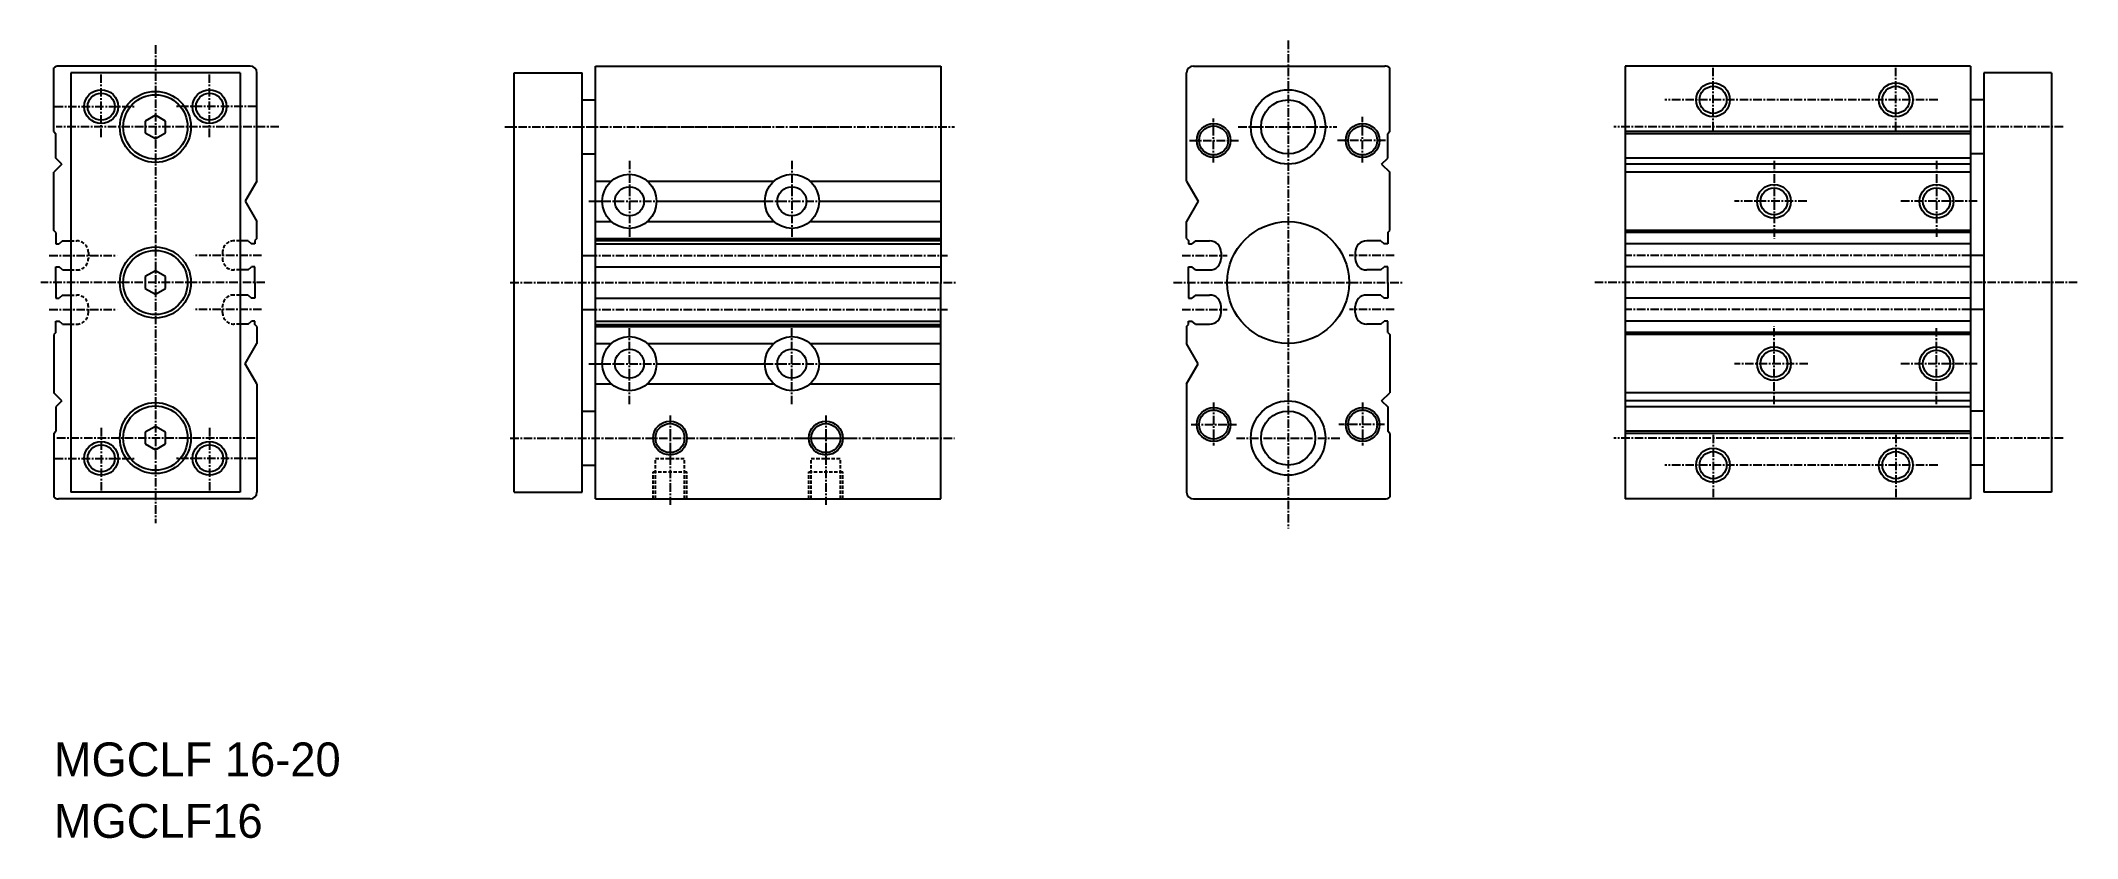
# Model space of a CAD drawing. Extents: x -2 to 299, y 0 to 118.
import ezdxf

# ---------------------------------------------------------------- set-up
doc = ezdxf.new("R2010")
doc.units = 0
doc.linetypes.add('CENTER', pattern=[2, 1.25, -0.25, 0.25, -0.25])
doc.linetypes.add('DASHED', pattern=[0.75, 0.5, -0.25])
doc.layers.get('0').update_dxf_attribs({"linetype": 'CONTINUOUS'})
doc.layers.add('CENTER', color=1, linetype='CENTER')

msp = doc.modelspace()

# ---------------------------------------------------------------- linework, layer by layer
at = {"color": 7, "linetype": 'CONTINUOUS'}
for p, q in [((0, 104.39), (0, 113.8)), ((29, 114.09), (0.7, 114.09)), ((2.5, 113.09), (2.5, 51.09)), ((27.5, 113.09), (2.5, 113.09)), ((27.5, 113.09), (27.5, 51.09)), ((30, 97.09), (30, 113.09)), ((68, 51.09), (68, 113.09)), ((68, 113.09), (78, 113.09)), ((78, 51.09), (78, 113.09)), ((80, 114.09), (131, 114.09)), ((80, 50.09), (80, 114.09)), ((131, 114.09), (131, 82.09)), ((167.28, 97.09), (167.28, 113.09)), ((168.28, 114.09), (196.58, 114.09)), ((197.28, 104.39), (197.28, 113.8)), ((283.03, 114.09), (232.03, 114.09)), ((232.03, 114.09), (232.03, 50.09)), ((283.03, 114.09), (283.03, 50.09)), ((285.03, 113.09), (285.03, 51.09)), ((295.03, 113.09), (285.03, 113.09)), ((295.03, 113.09), (295.03, 51.09)), ((78, 109.09), (80, 109.09)), ((285.03, 109.09), (283.03, 109.09)), ((15, 106.82), (13.5, 105.96)), ((13.5, 105.96), (13.5, 104.22)), ((16.5, 105.96), (15, 106.82)), ((16.5, 104.22), (16.5, 105.96)), ((0, 104.39), (0.3, 104.09)), ((0.3, 100.49), (0.3, 104.09)), ((13.5, 104.22), (15, 103.36)), ((15, 103.36), (16.5, 104.22)), ((197.28, 104.39), (196.98, 104.09)), ((196.98, 100.49), (196.98, 104.09)), ((283.03, 104.39), (232.03, 104.39)), ((283.03, 104.09), (232.03, 104.09)), ((1.2, 99.59), (0, 98.39)), ((1.2, 99.59), (0.3, 100.49)), ((78, 101.09), (80, 101.09)), ((196.08, 99.59), (196.98, 100.49)), ((196.08, 99.59), (197.28, 98.39)), ((283.03, 100.49), (232.03, 100.49)), ((283.03, 99.59), (232.03, 99.59)), ((285.03, 101.09), (283.03, 101.09)), ((0, 89.79), (0, 98.39)), ((30, 97.09), (28.27, 94.09)), ((80, 97.09), (82.35, 97.09)), ((87.65, 97.09), (106.35, 97.09)), ((111.65, 97.09), (131, 97.09)), ((167.28, 97.09), (169.01, 94.09)), ((197.28, 89.79), (197.28, 98.39)), ((283.03, 98.39), (232.03, 98.39)), ((28.27, 94.09), (30, 91.09)), ((80.01, 94.09), (81, 94.09)), ((89, 94.09), (105, 94.09)), ((113, 94.09), (131, 94.09)), ((169.01, 94.09), (167.28, 91.09)), ((30, 88.59), (30, 91.09)), ((80, 91.09), (82.35, 91.09)), ((87.65, 91.09), (106.35, 91.09)), ((111.65, 91.09), (131, 91.09)), ((167.28, 88.59), (167.28, 91.09)), ((0.3, 89.49), (0, 89.79)), ((0.3, 89.49), (0.3, 87.79)), ((0.3, 87.79), (0.8, 87.79)), ((1.3, 88.24), (0.8, 87.79)), ((1.3, 88.24), (2.5, 88.24)), ((28.7, 88.24), (27.5, 88.24)), ((28.7, 88.24), (29.2, 87.79)), ((29.7, 87.79), (29.2, 87.79)), ((30, 88.59), (29.7, 88.29)), ((29.7, 88.29), (29.7, 87.79)), ((80, 88.59), (131, 88.59)), ((80, 88.29), (131, 88.29)), ((80, 87.79), (131, 87.79)), ((167.28, 88.59), (167.58, 88.29)), ((167.58, 88.29), (167.58, 87.79)), ((167.58, 87.79), (168.08, 87.79)), ((168.58, 88.24), (168.08, 87.79)), ((168.58, 88.24), (170.68, 88.24)), ((195.98, 88.24), (193.88, 88.24)), ((195.98, 88.24), (196.48, 87.79)), ((196.98, 87.79), (196.48, 87.79)), ((196.98, 89.49), (197.28, 89.79)), ((196.98, 89.49), (196.98, 87.79)), ((283.03, 89.79), (232.03, 89.79)), ((283.03, 89.49), (232.03, 89.49)), ((283.03, 87.79), (232.03, 87.79)), ((0.3, 82.09), (0.3, 84.39)), ((0.3, 84.39), (0.8, 84.39)), ((1.3, 83.94), (0.8, 84.39)), ((28.7, 83.94), (29.2, 84.39)), ((29.7, 84.39), (29.2, 84.39)), ((29.7, 82.09), (29.7, 84.39)), ((78, 86.09), (80, 86.09)), ((80, 84.39), (131, 84.39)), ((167.58, 82.09), (167.58, 84.39)), ((167.58, 84.39), (168.08, 84.39)), ((168.58, 83.94), (168.08, 84.39)), ((172.38, 86.54), (172.38, 85.64)), ((192.18, 86.54), (192.18, 85.64)), ((195.98, 83.94), (196.48, 84.39)), ((196.98, 84.39), (196.48, 84.39)), ((196.98, 82.09), (196.98, 84.39)), ((283.03, 84.39), (232.03, 84.39)), ((285.03, 86.09), (283.03, 86.09)), ((0.3, 82.09), (0.3, 79.79)), ((1.3, 83.94), (2.5, 83.94)), ((15, 83.82), (13.5, 82.96)), ((13.5, 82.96), (13.5, 81.22)), ((13.5, 81.22), (15, 80.36)), ((16.5, 82.96), (15, 83.82)), ((15, 80.36), (16.5, 81.22)), ((16.5, 81.22), (16.5, 82.96)), ((28.7, 83.94), (27.5, 83.94)), ((29.7, 82.09), (29.7, 79.79)), ((131, 50.09), (131, 82.09)), ((167.58, 82.09), (167.58, 79.79)), ((168.58, 83.94), (170.68, 83.94)), ((195.98, 83.94), (193.88, 83.94)), ((196.98, 82.09), (196.98, 79.79)), ((0.3, 79.79), (0.8, 79.79)), ((1.3, 80.24), (0.8, 79.79)), ((1.3, 80.24), (2.5, 80.24)), ((28.7, 80.24), (27.5, 80.24)), ((28.7, 80.24), (29.2, 79.79)), ((29.7, 79.79), (29.2, 79.79)), ((80, 79.79), (131, 79.79)), ((167.58, 79.79), (168.08, 79.79)), ((168.58, 80.24), (168.08, 79.79)), ((168.58, 80.24), (170.68, 80.24)), ((172.38, 77.64), (172.38, 78.54)), ((192.18, 77.64), (192.18, 78.54)), ((195.98, 80.24), (193.88, 80.24)), ((195.98, 80.24), (196.48, 79.79)), ((196.98, 79.79), (196.48, 79.79)), ((283.03, 79.79), (232.03, 79.79)), ((0.3, 74.69), (0.3, 76.39)), ((0.3, 76.39), (0.8, 76.39)), ((1.3, 75.94), (0.8, 76.39)), ((1.3, 75.94), (2.5, 75.94)), ((28.7, 75.94), (27.5, 75.94)), ((28.7, 75.94), (29.2, 76.39)), ((29.7, 76.39), (29.2, 76.39)), ((29.7, 75.89), (29.7, 76.39)), ((30, 75.59), (29.7, 75.89)), ((30, 75.59), (30, 73.09)), ((78, 78.09), (80, 78.09)), ((80, 76.39), (131, 76.39)), ((80, 75.89), (131, 75.89)), ((80, 75.59), (131, 75.59)), ((167.28, 75.59), (167.58, 75.89)), ((167.28, 75.59), (167.28, 73.09)), ((167.58, 75.89), (167.58, 76.39)), ((167.58, 76.39), (168.08, 76.39)), ((168.58, 75.94), (168.08, 76.39)), ((168.58, 75.94), (170.68, 75.94)), ((195.98, 75.94), (193.88, 75.94)), ((195.98, 75.94), (196.48, 76.39)), ((196.98, 76.39), (196.48, 76.39)), ((196.98, 74.69), (196.98, 76.39)), ((283.03, 76.39), (232.03, 76.39)), ((285.03, 78.09), (283.03, 78.09)), ((0.3, 74.69), (0, 74.39)), ((0, 74.39), (0, 65.79)), ((28.27, 70.09), (30, 73.09)), ((80, 73.09), (82.35, 73.09)), ((87.65, 73.09), (106.35, 73.09)), ((111.65, 73.09), (131, 73.09)), ((169.01, 70.09), (167.28, 73.09)), ((196.98, 74.69), (197.28, 74.39)), ((197.28, 74.39), (197.28, 65.79)), ((283.03, 74.69), (232.03, 74.69)), ((283.03, 74.39), (232.03, 74.39)), ((30, 67.09), (28.27, 70.09)), ((80.01, 70.09), (81, 70.09)), ((89, 70.09), (105, 70.09)), ((113, 70.09), (131, 70.09)), ((167.28, 67.09), (169.01, 70.09)), ((30, 67.09), (30, 51.09)), ((80, 67.09), (82.35, 67.09)), ((87.65, 67.09), (106.35, 67.09)), ((111.65, 67.09), (131, 67.09)), ((167.28, 67.09), (167.28, 51.09)), ((1.2, 64.59), (0, 65.79)), ((1.2, 64.59), (0.3, 63.69)), ((0.3, 63.69), (0.3, 60.09)), ((196.08, 64.59), (197.28, 65.79)), ((196.08, 64.59), (196.98, 63.69)), ((196.98, 63.69), (196.98, 60.09)), ((283.03, 65.79), (232.03, 65.79)), ((283.03, 64.59), (232.03, 64.59)), ((283.03, 63.69), (232.03, 63.69)), ((15, 60.82), (13.5, 59.96)), ((16.5, 59.96), (15, 60.82)), ((78, 63.09), (80, 63.09)), ((285.03, 63.09), (283.03, 63.09)), ((0, 59.79), (0.3, 60.09)), ((0, 59.79), (0, 50.38)), ((13.5, 59.96), (13.5, 58.22)), ((13.5, 58.22), (15, 57.36)), ((15, 57.36), (16.5, 58.22)), ((16.5, 58.22), (16.5, 59.96)), ((197.28, 59.79), (196.98, 60.09)), ((197.28, 59.79), (197.28, 50.38)), ((283.03, 60.09), (232.03, 60.09)), ((283.03, 59.79), (232.03, 59.79)), ((78, 55.09), (80, 55.09)), ((285.03, 55.09), (283.03, 55.09)), ((29, 50.09), (0.7, 50.09)), ((27.5, 51.09), (2.5, 51.09)), ((68, 51.09), (78, 51.09)), ((80, 50.09), (131, 50.09)), ((168.28, 50.09), (196.58, 50.09)), ((283.03, 50.09), (232.03, 50.09)), ((295.03, 51.09), (285.03, 51.09))]:
    msp.add_line(p, q, dxfattribs=at)
at = {"color": 3, "linetype": 'DASHED'}
for p, q in [((2.5, 88.24), (3.4, 88.24)), ((27.5, 88.24), (26.6, 88.24)), ((5.1, 86.54), (5.1, 85.64)), ((24.9, 86.54), (24.9, 85.64)), ((2.5, 83.94), (3.4, 83.94)), ((27.5, 83.94), (26.6, 83.94)), ((2.5, 80.24), (3.4, 80.24)), ((5.1, 77.64), (5.1, 78.54)), ((24.9, 77.64), (24.9, 78.54)), ((27.5, 80.24), (26.6, 80.24)), ((2.5, 75.94), (3.4, 75.94)), ((27.5, 75.94), (26.6, 75.94)), ((88.85, 50.09), (88.85, 56.09)), ((88.85, 56.09), (93.15, 56.09)), ((93.15, 50.09), (93.15, 56.09)), ((111.85, 50.09), (111.85, 56.09)), ((111.85, 56.09), (116.15, 56.09)), ((116.15, 50.09), (116.15, 56.09)), ((88.5, 54.09), (93.5, 54.09)), ((88.5, 50.09), (88.5, 54.09)), ((93.5, 50.09), (93.5, 54.09)), ((111.5, 54.09), (116.5, 54.09)), ((111.5, 50.09), (111.5, 54.09)), ((116.5, 50.09), (116.5, 54.09))]:
    msp.add_line(p, q, dxfattribs=at)
at = {"color": 3, "linetype": 'CONTINUOUS'}
for centre in [(245.03, 109.09), (272.03, 109.09), (7, 108.09), (23, 108.09), (171.28, 103.09), (193.28, 103.09), (254.03, 94.09), (278.03, 94.09), (254.03, 70.09), (278.03, 70.09), (171.28, 61.09), (193.28, 61.09), (91, 59.09), (114, 59.09), (7, 56.09), (23, 56.09), (245.03, 55.09), (272.03, 55.09)]:
    msp.add_circle(centre, 2.5, dxfattribs=at)
at = {"color": 7, "linetype": 'CONTINUOUS'}
for centre, radius in [((7, 108.09), 2), ((15, 105.09), 5.25), ((15, 105.09), 4.75), ((23, 108.09), 2), ((182.28, 105.09), 5.5), ((182.28, 105.09), 4), ((245.03, 109.09), 2), ((272.03, 109.09), 2), ((171.28, 103.09), 2.15), ((193.28, 103.09), 2.15), ((85, 94.09), 4), ((85, 94.09), 2.15), ((109, 94.09), 4), ((109, 94.09), 2.15), ((254.03, 94.09), 2), ((278.03, 94.09), 2), ((182.28, 82.09), 9), ((15, 82.09), 5.25), ((15, 82.09), 4.75), ((85, 70.09), 4), ((85, 70.09), 2.15), ((109, 70.09), 4), ((109, 70.09), 2.15), ((254.03, 70.09), 2), ((278.03, 70.09), 2), ((15, 59.09), 5.25), ((15, 59.09), 4.75), ((171.28, 61.09), 2.15), ((182.28, 59.09), 5.5), ((193.28, 61.09), 2.15), ((91, 59.09), 2.15), ((114, 59.09), 2.15), ((182.28, 59.09), 4), ((7, 56.09), 2), ((23, 56.09), 2), ((245.03, 55.09), 2), ((272.03, 55.09), 2)]:
    msp.add_circle(centre, radius, dxfattribs=at)
for centre, radius, start, end in [((0.7, 113.09), 1, 90, 134.4268), ((29, 113.09), 1, 0, 90), ((168.28, 113.09), 1, 90, 180), ((196.58, 113.09), 1, 45.573, 90), ((170.68, 86.54), 1.7, 0, 90), ((193.88, 86.54), 1.7, 90, 180), ((170.68, 85.64), 1.7, 270, 0), ((193.88, 85.64), 1.7, 180, 270), ((170.68, 78.54), 1.7, 0, 90), ((193.88, 78.54), 1.7, 90, 180), ((170.68, 77.64), 1.7, 270, 0), ((193.88, 77.64), 1.7, 180, 269.9999), ((0.7, 51.09), 1, 225.5732, 270), ((29, 51.09), 1, 270.0001, 0), ((168.28, 51.09), 1, 180, 269.9999), ((196.58, 51.09), 1, 270, 314.427)]:
    msp.add_arc(centre, radius, start, end, dxfattribs=at)
at = {"color": 3, "linetype": 'DASHED'}
for centre, start, end in [((3.4, 86.54), 0, 90), ((26.6, 86.54), 90, 180), ((3.4, 85.64), 270, 0), ((26.6, 85.64), 180, 270.0001), ((3.4, 78.54), 0, 90), ((26.6, 78.54), 90, 180), ((3.4, 77.64), 270.0001, 0), ((26.6, 77.64), 180, 270)]:
    msp.add_arc(centre, 1.7, start, end, dxfattribs=at)
at = {"layer": 'CENTER', "color": 1, "linetype": 'CENTER'}
for p, q in [((182.28, 117.84), (182.28, 45.75)), ((15, 117.16), (15, 46.52)), ((7, 103.59), (7, 113.09)), ((23, 103.59), (23, 113.09)), ((245.03, 104.59), (245.03, 114.09)), ((272.03, 104.59), (272.03, 114.09)), ((278.21, 109.09), (237.93, 109.09)), ((0.11, 108.09), (12.11, 108.09)), ((29.89, 108.09), (17.89, 108.09)), ((171.28, 99.81), (171.28, 106.34)), ((193.28, 99.81), (193.28, 106.6)), ((33.23, 105.09), (0.36, 105.09)), ((66.62, 105.09), (133.02, 105.09)), ((87.24, 105.09), (104.78, 105.09)), ((110.24, 105.09), (117.78, 105.09)), ((167.71, 103.09), (174.98, 103.09)), ((174.91, 105.09), (189.46, 105.09)), ((196.66, 103.09), (189.59, 103.09)), ((296.72, 105.09), (230.39, 105.09)), ((85, 100.09), (85, 88.65)), ((109, 100.09), (109, 88.53)), ((254.03, 100.09), (254.03, 88.53)), ((278.03, 100.09), (278.03, 88.65)), ((79, 94.09), (114.86, 94.09)), ((258.87, 94.09), (248.18, 94.09)), ((284.03, 94.09), (272.58, 94.09)), ((-0.67, 86.09), (9.34, 86.09)), ((30.67, 86.09), (20.66, 86.09)), ((79, 86.09), (131.99, 86.09)), ((166.61, 86.09), (173.28, 86.09)), ((197.95, 86.09), (191.29, 86.09)), ((283.03, 86.09), (232.03, 86.09)), ((31.16, 82.09), (-1.93, 82.09)), ((67.4, 82.09), (133.2, 82.09)), ((165.37, 82.09), (199.32, 82.09)), ((298.81, 82.09), (227.56, 82.09)), ((-0.67, 78.09), (9.34, 78.09)), ((30.67, 78.09), (20.66, 78.09)), ((79, 78.09), (131.99, 78.09)), ((85, 64.09), (85, 75.53)), ((109, 64.09), (109, 75.65)), ((166.61, 78.09), (173.28, 78.09)), ((197.95, 78.09), (191.36, 78.09)), ((283.03, 78.09), (232.03, 78.09)), ((254.03, 64.09), (254.03, 75.65)), ((278.03, 64.09), (278.03, 75.53)), ((79, 70.09), (114.86, 70.09)), ((259.02, 70.09), (248.18, 70.09)), ((284.03, 70.09), (272.58, 70.09)), ((171.28, 64.37), (171.28, 57.99)), ((193.28, 64.37), (193.28, 57.99)), ((7, 60.59), (7, 51.09)), ((23, 60.59), (23, 51.09)), ((91, 62.41), (91, 49.21)), ((114, 62.41), (114, 49.21)), ((167.97, 61.09), (174.65, 61.09)), ((196.53, 61.09), (189.78, 61.09)), ((29.71, 59.09), (0.36, 59.09)), ((67.4, 59.09), (133.02, 59.09)), ((110.24, 59.09), (117.78, 59.09)), ((174.65, 59.09), (189.92, 59.09)), ((296.72, 59.09), (230.39, 59.09)), ((245.03, 59.59), (245.03, 50.09)), ((272.03, 59.59), (272.03, 50.09)), ((0.11, 56.09), (12.11, 56.09)), ((29.89, 56.09), (17.89, 56.09)), ((278.21, 55.09), (237.93, 55.09))]:
    msp.add_line(p, q, dxfattribs=at)

# ---------------------------------------------------------------- texts
for s, p in [('MGCLF 16-20', (0, 9.1)), ('MGCLF16', (0, 0))]:
    msp.add_text(s, height=5).set_placement(p)

doc.saveas('drawing.dxf')
